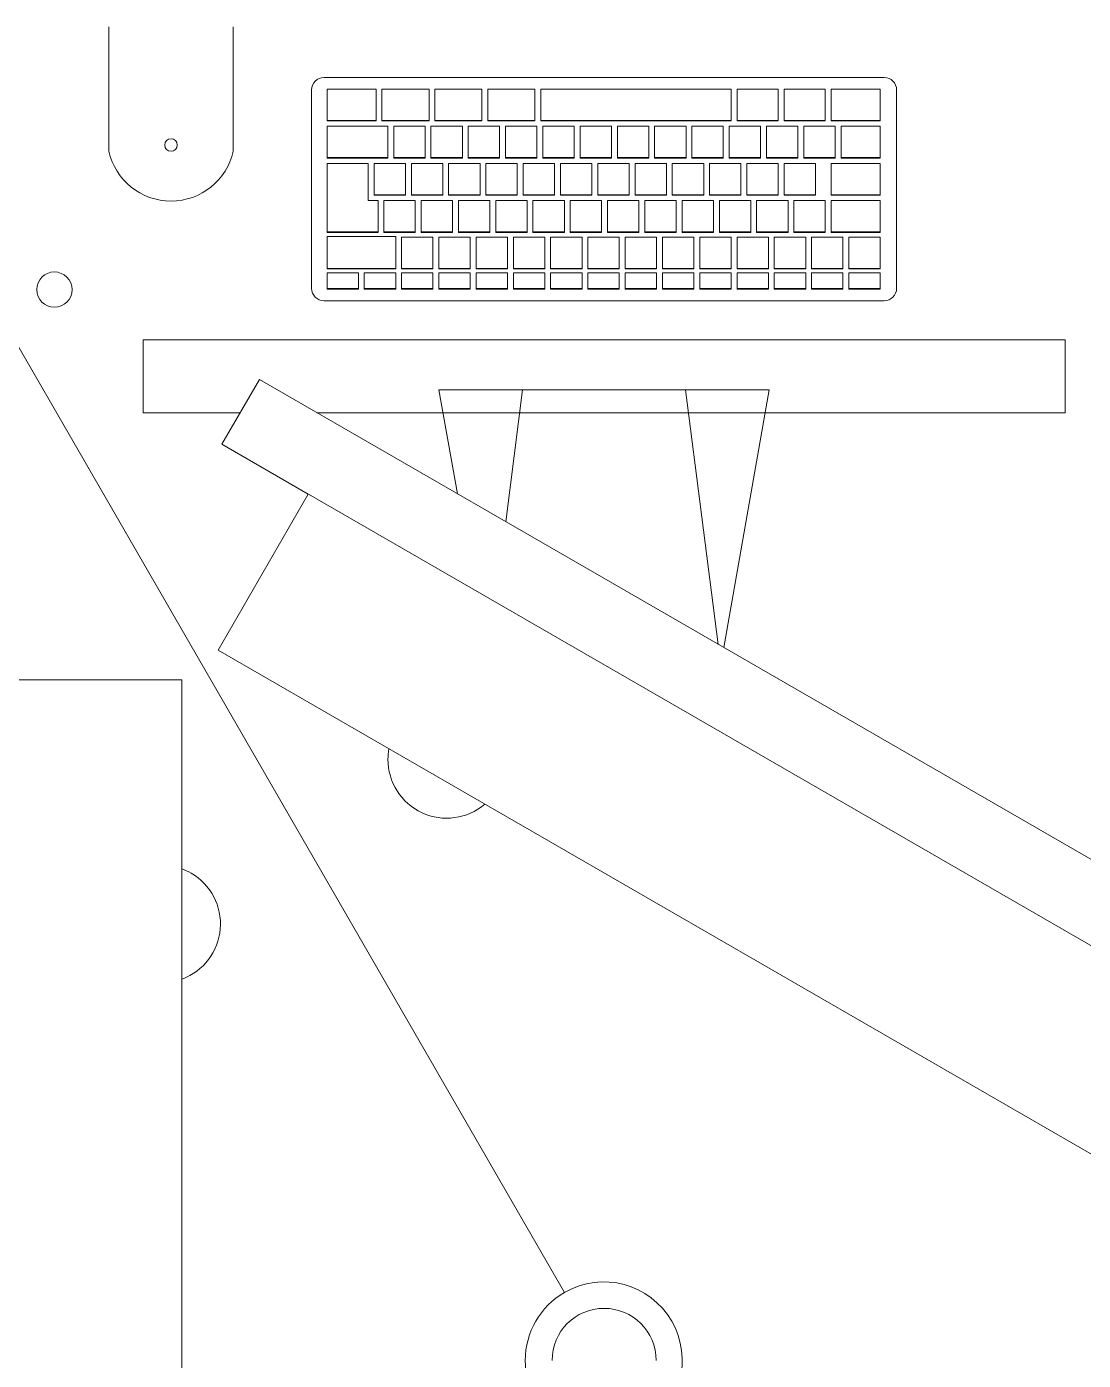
# Model space of a CAD drawing. Header units: millimetres. Extents: x 155927 to 326028, y -36033 to 97293.
# Drawn here: x 181846 to 182385, y 23762 to 24442 of the extents above; entities that cross this region are included whole.
import ezdxf

# ---------------------------------------------------------------- set-up
doc = ezdxf.new("R2010")
doc.units = ezdxf.units.MM
doc.header["$MEASUREMENT"] = 0
for name, color, linetype, lineweight in [('A-GENM', 8, 'CONTINUOUS', 9), ('E-ELEC-EQPM', 8, 'CONTINUOUS', 9), ('I-FURN', 8, 'CONTINUOUS', 9)]:
    doc.layers.add(name, color=color, linetype=linetype, lineweight=lineweight)

msp = doc.modelspace()

# ---------------------------------------------------------------- linework, layer by layer
at = {"layer": 'A-GENM'}
for p, q in [((181888.01, 24441.98), (181888.01, 24378.48)), ((181951.51, 24378.48), (181951.51, 24441.98)), ((182283.27, 24416.1), (181997.74, 24416.1)), ((181991.39, 24409.75), (181991.39, 24308.59)), ((182024.27, 24410.11), (181999.27, 24410.11)), ((181999.27, 24410.11), (181999.27, 24394.17)), ((182024.27, 24394.17), (182024.27, 24410.11)), ((182051.27, 24410.11), (182027.27, 24410.11)), ((182027.27, 24410.11), (182027.27, 24394.17)), ((182051.27, 24394.17), (182051.27, 24410.11)), ((182078.27, 24410.11), (182054.27, 24410.11)), ((182054.27, 24410.11), (182054.27, 24394.17)), ((182078.27, 24394.17), (182078.27, 24410.11)), ((182105.27, 24410.11), (182081.27, 24410.11)), ((182081.27, 24410.11), (182081.27, 24394.17)), ((182105.27, 24394.17), (182105.27, 24410.11)), ((182108.27, 24410.11), (182108.27, 24394.17)), ((182205.27, 24410.11), (182108.27, 24410.11)), ((182205.27, 24394.17), (182205.27, 24410.11)), ((182208.27, 24410.11), (182208.27, 24394.17)), ((182229.27, 24410.11), (182208.27, 24410.11)), ((182229.27, 24394.17), (182229.27, 24410.11)), ((182232.27, 24410.11), (182232.27, 24394.17)), ((182253.27, 24410.11), (182232.27, 24410.11)), ((182253.27, 24394.17), (182253.27, 24410.11)), ((182256.27, 24410.11), (182256.27, 24394.17)), ((182281.27, 24410.11), (182256.27, 24410.11)), ((182281.27, 24394.17), (182281.27, 24410.11)), ((182289.62, 24308.59), (182289.62, 24409.75)), ((181999.27, 24394.17), (182024.27, 24394.17)), ((181999.27, 24393.89), (181999.27, 24394.17)), ((182024.27, 24393.89), (181999.27, 24393.89)), ((181999.27, 24391.2), (181999.27, 24375.24)), ((182030.27, 24391.2), (181999.27, 24391.2)), ((182024.27, 24393.89), (182024.27, 24394.17)), ((182027.27, 24394.17), (182051.27, 24394.17)), ((182027.27, 24393.89), (182027.27, 24394.17)), ((182051.27, 24393.89), (182027.27, 24393.89)), ((182030.27, 24375.24), (182030.27, 24391.2)), ((182033.27, 24391.2), (182033.27, 24375.24)), ((182049.27, 24391.2), (182033.27, 24391.2)), ((182049.27, 24375.24), (182049.27, 24391.2)), ((182051.27, 24393.89), (182051.27, 24394.17)), ((182052.27, 24391.2), (182052.27, 24375.24)), ((182068.27, 24391.2), (182052.27, 24391.2)), ((182054.27, 24394.17), (182078.27, 24394.17)), ((182054.27, 24393.89), (182054.27, 24394.17)), ((182078.27, 24393.89), (182054.27, 24393.89)), ((182068.27, 24375.24), (182068.27, 24391.2)), ((182071.27, 24391.2), (182071.27, 24375.24)), ((182087.27, 24391.2), (182071.27, 24391.2)), ((182078.27, 24393.89), (182078.27, 24394.17)), ((182081.27, 24394.17), (182105.27, 24394.17)), ((182081.27, 24393.89), (182081.27, 24394.17)), ((182105.27, 24393.89), (182081.27, 24393.89)), ((182087.27, 24375.24), (182087.27, 24391.2)), ((182090.27, 24391.2), (182090.27, 24375.24)), ((182106.27, 24391.2), (182090.27, 24391.2)), ((182105.27, 24393.89), (182105.27, 24394.17)), ((182106.27, 24375.24), (182106.27, 24391.2)), ((182108.27, 24394.17), (182205.27, 24394.17)), ((182108.27, 24393.89), (182108.27, 24394.17)), ((182205.27, 24393.89), (182108.27, 24393.89)), ((182109.27, 24391.2), (182109.27, 24375.24)), ((182125.27, 24391.2), (182109.27, 24391.2)), ((182125.27, 24375.24), (182125.27, 24391.2)), ((182128.27, 24391.2), (182128.27, 24375.24)), ((182144.27, 24391.2), (182128.27, 24391.2)), ((182144.27, 24375.24), (182144.27, 24391.2)), ((182147.27, 24391.2), (182147.27, 24375.24)), ((182163.27, 24391.2), (182147.27, 24391.2)), ((182163.27, 24375.24), (182163.27, 24391.2)), ((182166.27, 24391.2), (182166.27, 24375.24)), ((182182.27, 24391.2), (182166.27, 24391.2)), ((182182.27, 24375.24), (182182.27, 24391.2)), ((182185.27, 24391.2), (182185.27, 24375.24)), ((182201.27, 24391.2), (182185.27, 24391.2)), ((182201.27, 24375.24), (182201.27, 24391.2)), ((182204.27, 24391.2), (182204.27, 24375.24)), ((182220.27, 24391.2), (182204.27, 24391.2)), ((182205.27, 24393.89), (182205.27, 24394.17)), ((182208.27, 24394.17), (182229.27, 24394.17)), ((182208.27, 24393.89), (182208.27, 24394.17)), ((182229.27, 24393.89), (182208.27, 24393.89)), ((182220.27, 24375.24), (182220.27, 24391.2)), ((182223.27, 24391.2), (182223.27, 24375.24)), ((182239.27, 24391.2), (182223.27, 24391.2)), ((182229.27, 24393.89), (182229.27, 24394.17)), ((182232.27, 24394.17), (182253.27, 24394.17)), ((182232.27, 24393.89), (182232.27, 24394.17)), ((182253.27, 24393.89), (182232.27, 24393.89)), ((182239.27, 24375.24), (182239.27, 24391.2)), ((182242.27, 24391.2), (182242.27, 24375.24)), ((182258.27, 24391.2), (182242.27, 24391.2)), ((182253.27, 24393.89), (182253.27, 24394.17)), ((182256.27, 24394.17), (182281.27, 24394.17)), ((182256.27, 24393.89), (182256.27, 24394.17)), ((182281.27, 24393.89), (182256.27, 24393.89)), ((182258.27, 24375.24), (182258.27, 24391.2)), ((182261.27, 24391.18), (182261.27, 24375.24)), ((182281.27, 24391.18), (182261.27, 24391.18)), ((182281.27, 24393.89), (182281.27, 24394.17)), ((182281.27, 24375.24), (182281.27, 24391.18)), ((181999.27, 24375.24), (182030.27, 24375.24)), ((181999.27, 24374.97), (181999.27, 24375.24)), ((182030.27, 24374.97), (181999.27, 24374.97)), ((182020.27, 24372.28), (181999.27, 24372.28)), ((181999.27, 24372.28), (181999.27, 24337.39)), ((182020.27, 24353.35), (182020.27, 24372.28)), ((182023.27, 24372.28), (182023.27, 24356.32)), ((182039.27, 24372.28), (182023.27, 24372.28)), ((182030.27, 24374.97), (182030.27, 24375.24)), ((182033.27, 24375.24), (182049.27, 24375.24)), ((182033.27, 24374.97), (182033.27, 24375.24)), ((182049.27, 24374.97), (182033.27, 24374.97)), ((182039.27, 24356.32), (182039.27, 24372.28)), ((182042.27, 24372.28), (182042.27, 24356.32)), ((182058.27, 24372.28), (182042.27, 24372.28)), ((182049.27, 24374.97), (182049.27, 24375.24)), ((182052.27, 24375.24), (182068.27, 24375.24)), ((182052.27, 24374.97), (182052.27, 24375.24)), ((182068.27, 24374.97), (182052.27, 24374.97)), ((182058.27, 24356.32), (182058.27, 24372.28)), ((182061.27, 24372.28), (182061.27, 24356.32)), ((182077.27, 24372.28), (182061.27, 24372.28)), ((182068.27, 24374.97), (182068.27, 24375.24)), ((182071.27, 24375.24), (182087.27, 24375.24)), ((182071.27, 24374.97), (182071.27, 24375.24)), ((182087.27, 24374.97), (182071.27, 24374.97)), ((182077.27, 24356.32), (182077.27, 24372.28)), ((182080.27, 24372.28), (182080.27, 24356.32)), ((182096.27, 24372.28), (182080.27, 24372.28)), ((182087.27, 24374.97), (182087.27, 24375.24)), ((182090.27, 24375.24), (182106.27, 24375.24)), ((182090.27, 24374.97), (182090.27, 24375.24)), ((182106.27, 24374.97), (182090.27, 24374.97)), ((182096.27, 24356.32), (182096.27, 24372.28)), ((182099.27, 24372.28), (182099.27, 24356.32)), ((182115.27, 24372.28), (182099.27, 24372.28)), ((182106.27, 24374.97), (182106.27, 24375.24)), ((182109.27, 24375.24), (182125.27, 24375.24)), ((182109.27, 24374.97), (182109.27, 24375.24)), ((182125.27, 24374.97), (182109.27, 24374.97)), ((182115.27, 24356.32), (182115.27, 24372.28)), ((182118.27, 24372.28), (182118.27, 24356.32)), ((182134.27, 24372.28), (182118.27, 24372.28)), ((182125.27, 24374.97), (182125.27, 24375.24)), ((182128.27, 24375.24), (182144.27, 24375.24)), ((182128.27, 24374.97), (182128.27, 24375.24)), ((182144.27, 24374.97), (182128.27, 24374.97)), ((182134.27, 24356.32), (182134.27, 24372.28)), ((182137.27, 24372.28), (182137.27, 24356.32)), ((182153.27, 24372.28), (182137.27, 24372.28)), ((182144.27, 24374.97), (182144.27, 24375.24)), ((182147.27, 24375.24), (182163.27, 24375.24)), ((182147.27, 24374.97), (182147.27, 24375.24)), ((182163.27, 24374.97), (182147.27, 24374.97)), ((182153.27, 24356.32), (182153.27, 24372.28)), ((182156.27, 24372.28), (182156.27, 24356.32)), ((182172.27, 24372.28), (182156.27, 24372.28)), ((182163.27, 24374.97), (182163.27, 24375.24)), ((182166.27, 24375.24), (182182.27, 24375.24)), ((182166.27, 24374.97), (182166.27, 24375.24)), ((182182.27, 24374.97), (182166.27, 24374.97)), ((182172.27, 24356.32), (182172.27, 24372.28)), ((182175.27, 24372.28), (182175.27, 24356.32)), ((182191.27, 24372.28), (182175.27, 24372.28)), ((182182.27, 24374.97), (182182.27, 24375.24)), ((182185.27, 24375.24), (182201.27, 24375.24)), ((182185.27, 24374.97), (182185.27, 24375.24)), ((182201.27, 24374.97), (182185.27, 24374.97)), ((182191.27, 24356.32), (182191.27, 24372.28)), ((182194.27, 24372.28), (182194.27, 24356.32)), ((182210.27, 24372.28), (182194.27, 24372.28)), ((182201.27, 24374.97), (182201.27, 24375.24)), ((182204.27, 24375.24), (182220.27, 24375.24)), ((182204.27, 24374.97), (182204.27, 24375.24)), ((182220.27, 24374.97), (182204.27, 24374.97)), ((182210.27, 24356.32), (182210.27, 24372.28)), ((182213.27, 24372.28), (182213.27, 24356.32)), ((182229.27, 24372.28), (182213.27, 24372.28)), ((182220.27, 24374.97), (182220.27, 24375.24)), ((182223.27, 24375.24), (182239.27, 24375.24)), ((182223.27, 24374.97), (182223.27, 24375.24)), ((182239.27, 24374.97), (182223.27, 24374.97)), ((182229.27, 24356.32), (182229.27, 24372.28)), ((182232.27, 24372.28), (182232.27, 24356.32)), ((182248.27, 24372.28), (182232.27, 24372.28)), ((182239.27, 24374.97), (182239.27, 24375.24)), ((182242.27, 24375.24), (182258.27, 24375.24)), ((182242.27, 24374.97), (182242.27, 24375.24)), ((182258.27, 24374.97), (182242.27, 24374.97)), ((182248.27, 24356.32), (182248.27, 24372.28)), ((182256.27, 24372.26), (182256.27, 24356.32)), ((182281.27, 24372.26), (182256.27, 24372.26)), ((182258.27, 24374.97), (182258.27, 24375.24)), ((182261.27, 24375.24), (182281.27, 24375.24)), ((182261.27, 24374.97), (182261.27, 24375.24)), ((182281.27, 24374.97), (182261.27, 24374.97)), ((182281.27, 24374.97), (182281.27, 24375.24)), ((182281.27, 24356.32), (182281.27, 24372.26)), ((182025.27, 24353.35), (182020.27, 24353.35)), ((182023.27, 24356.32), (182039.27, 24356.32)), ((182023.27, 24356.04), (182023.27, 24356.32)), ((182039.27, 24356.04), (182023.27, 24356.04)), ((182025.27, 24337.39), (182025.27, 24353.35)), ((182028.27, 24353.35), (182028.27, 24337.39)), ((182044.27, 24353.35), (182028.27, 24353.35)), ((182039.27, 24356.04), (182039.27, 24356.32)), ((182042.27, 24356.32), (182058.27, 24356.32)), ((182042.27, 24356.04), (182042.27, 24356.32)), ((182058.27, 24356.04), (182042.27, 24356.04)), ((182044.27, 24337.39), (182044.27, 24353.35)), ((182047.27, 24353.35), (182047.27, 24337.39)), ((182063.27, 24353.35), (182047.27, 24353.35)), ((182058.27, 24356.04), (182058.27, 24356.32)), ((182061.27, 24356.32), (182077.27, 24356.32)), ((182061.27, 24356.04), (182061.27, 24356.32)), ((182077.27, 24356.04), (182061.27, 24356.04)), ((182063.27, 24337.39), (182063.27, 24353.35)), ((182066.27, 24353.35), (182066.27, 24337.39)), ((182082.27, 24353.35), (182066.27, 24353.35)), ((182077.27, 24356.04), (182077.27, 24356.32)), ((182080.27, 24356.32), (182096.27, 24356.32)), ((182080.27, 24356.04), (182080.27, 24356.32)), ((182096.27, 24356.04), (182080.27, 24356.04)), ((182082.27, 24337.39), (182082.27, 24353.35)), ((182085.27, 24353.35), (182085.27, 24337.39)), ((182101.27, 24353.35), (182085.27, 24353.35)), ((182096.27, 24356.04), (182096.27, 24356.32)), ((182099.27, 24356.32), (182115.27, 24356.32)), ((182099.27, 24356.04), (182099.27, 24356.32)), ((182115.27, 24356.04), (182099.27, 24356.04)), ((182101.27, 24337.39), (182101.27, 24353.35)), ((182104.27, 24353.35), (182104.27, 24337.39)), ((182120.27, 24353.35), (182104.27, 24353.35)), ((182115.27, 24356.04), (182115.27, 24356.32)), ((182118.27, 24356.32), (182134.27, 24356.32)), ((182118.27, 24356.04), (182118.27, 24356.32)), ((182134.27, 24356.04), (182118.27, 24356.04)), ((182120.27, 24337.39), (182120.27, 24353.35)), ((182123.27, 24353.35), (182123.27, 24337.39)), ((182139.27, 24353.35), (182123.27, 24353.35)), ((182134.27, 24356.04), (182134.27, 24356.32)), ((182137.27, 24356.32), (182153.27, 24356.32)), ((182137.27, 24356.04), (182137.27, 24356.32)), ((182153.27, 24356.04), (182137.27, 24356.04)), ((182139.27, 24337.39), (182139.27, 24353.35)), ((182142.27, 24353.35), (182142.27, 24337.39)), ((182158.27, 24353.35), (182142.27, 24353.35)), ((182153.27, 24356.04), (182153.27, 24356.32)), ((182156.27, 24356.32), (182172.27, 24356.32)), ((182156.27, 24356.04), (182156.27, 24356.32)), ((182172.27, 24356.04), (182156.27, 24356.04)), ((182158.27, 24337.39), (182158.27, 24353.35)), ((182161.27, 24353.35), (182161.27, 24337.39)), ((182177.27, 24353.35), (182161.27, 24353.35)), ((182172.27, 24356.04), (182172.27, 24356.32)), ((182175.27, 24356.32), (182191.27, 24356.32)), ((182175.27, 24356.04), (182175.27, 24356.32)), ((182191.27, 24356.04), (182175.27, 24356.04)), ((182177.27, 24337.39), (182177.27, 24353.35)), ((182180.27, 24353.35), (182180.27, 24337.39)), ((182196.27, 24353.35), (182180.27, 24353.35)), ((182191.27, 24356.04), (182191.27, 24356.32)), ((182194.27, 24356.32), (182210.27, 24356.32)), ((182194.27, 24356.04), (182194.27, 24356.32)), ((182210.27, 24356.04), (182194.27, 24356.04)), ((182196.27, 24337.39), (182196.27, 24353.35)), ((182199.27, 24353.35), (182199.27, 24337.39)), ((182215.27, 24353.35), (182199.27, 24353.35)), ((182210.27, 24356.04), (182210.27, 24356.32)), ((182213.27, 24356.32), (182229.27, 24356.32)), ((182213.27, 24356.04), (182213.27, 24356.32)), ((182229.27, 24356.04), (182213.27, 24356.04)), ((182215.27, 24337.39), (182215.27, 24353.35)), ((182218.27, 24353.35), (182218.27, 24337.39)), ((182234.27, 24353.35), (182218.27, 24353.35)), ((182229.27, 24356.04), (182229.27, 24356.32)), ((182232.27, 24356.32), (182248.27, 24356.32)), ((182232.27, 24356.04), (182232.27, 24356.32)), ((182248.27, 24356.04), (182232.27, 24356.04)), ((182234.27, 24337.39), (182234.27, 24353.35)), ((182237.27, 24353.35), (182237.27, 24337.39)), ((182253.27, 24353.35), (182237.27, 24353.35)), ((182248.27, 24356.04), (182248.27, 24356.32)), ((182253.27, 24337.39), (182253.27, 24353.35)), ((182256.27, 24356.32), (182281.27, 24356.32)), ((182256.27, 24356.04), (182256.27, 24356.32)), ((182281.27, 24356.04), (182256.27, 24356.04)), ((182256.27, 24353.33), (182256.27, 24337.39)), ((182281.27, 24353.33), (182256.27, 24353.33)), ((182281.27, 24356.04), (182281.27, 24356.32)), ((182281.27, 24337.39), (182281.27, 24353.33)), ((181999.27, 24337.39), (182025.27, 24337.39)), ((181999.27, 24337.11), (181999.27, 24337.39)), ((182025.27, 24337.11), (181999.27, 24337.11)), ((182025.27, 24337.11), (182025.27, 24337.39)), ((182028.27, 24337.39), (182044.27, 24337.39)), ((182028.27, 24337.11), (182028.27, 24337.39)), ((182044.27, 24337.11), (182028.27, 24337.11)), ((182044.27, 24337.11), (182044.27, 24337.39)), ((182047.27, 24337.39), (182063.27, 24337.39)), ((182047.27, 24337.11), (182047.27, 24337.39)), ((182063.27, 24337.11), (182047.27, 24337.11)), ((182063.27, 24337.11), (182063.27, 24337.39)), ((182066.27, 24337.39), (182082.27, 24337.39)), ((182066.27, 24337.11), (182066.27, 24337.39)), ((182082.27, 24337.11), (182066.27, 24337.11)), ((182082.27, 24337.11), (182082.27, 24337.39)), ((182085.27, 24337.39), (182101.27, 24337.39)), ((182085.27, 24337.11), (182085.27, 24337.39)), ((182101.27, 24337.11), (182085.27, 24337.11)), ((182101.27, 24337.11), (182101.27, 24337.39)), ((182104.27, 24337.39), (182120.27, 24337.39)), ((182104.27, 24337.11), (182104.27, 24337.39)), ((182120.27, 24337.11), (182104.27, 24337.11)), ((182120.27, 24337.11), (182120.27, 24337.39)), ((182123.27, 24337.39), (182139.27, 24337.39)), ((182123.27, 24337.11), (182123.27, 24337.39)), ((182139.27, 24337.11), (182123.27, 24337.11)), ((182139.27, 24337.11), (182139.27, 24337.39)), ((182142.27, 24337.39), (182158.27, 24337.39)), ((182142.27, 24337.11), (182142.27, 24337.39)), ((182158.27, 24337.11), (182142.27, 24337.11)), ((182158.27, 24337.11), (182158.27, 24337.39)), ((182161.27, 24337.39), (182177.27, 24337.39)), ((182161.27, 24337.11), (182161.27, 24337.39)), ((182177.27, 24337.11), (182161.27, 24337.11)), ((182177.27, 24337.11), (182177.27, 24337.39)), ((182180.27, 24337.39), (182196.27, 24337.39)), ((182180.27, 24337.11), (182180.27, 24337.39)), ((182196.27, 24337.11), (182180.27, 24337.11)), ((182196.27, 24337.11), (182196.27, 24337.39)), ((182199.27, 24337.39), (182215.27, 24337.39)), ((182199.27, 24337.11), (182199.27, 24337.39)), ((182215.27, 24337.11), (182199.27, 24337.11)), ((182215.27, 24337.11), (182215.27, 24337.39)), ((182218.27, 24337.39), (182234.27, 24337.39)), ((182218.27, 24337.11), (182218.27, 24337.39)), ((182234.27, 24337.11), (182218.27, 24337.11)), ((182234.27, 24337.11), (182234.27, 24337.39)), ((182237.27, 24337.39), (182253.27, 24337.39)), ((182237.27, 24337.11), (182237.27, 24337.39)), ((182253.27, 24337.11), (182237.27, 24337.11)), ((182253.27, 24337.11), (182253.27, 24337.39)), ((182256.27, 24337.39), (182281.27, 24337.39)), ((182256.27, 24337.11), (182256.27, 24337.39)), ((182281.27, 24337.11), (182256.27, 24337.11)), ((182281.27, 24337.11), (182281.27, 24337.39)), ((182034.27, 24334.98), (181999.27, 24334.98)), ((181999.27, 24334.98), (181999.27, 24318.74)), ((182034.27, 24318.74), (182034.27, 24334.98)), ((182037.27, 24334.7), (182037.27, 24318.74)), ((182053.27, 24334.7), (182037.27, 24334.7)), ((182053.27, 24318.74), (182053.27, 24334.7)), ((182056.27, 24334.7), (182056.27, 24318.74)), ((182072.27, 24334.7), (182056.27, 24334.7)), ((182072.27, 24318.74), (182072.27, 24334.7)), ((182075.27, 24334.7), (182075.27, 24318.74)), ((182091.27, 24334.7), (182075.27, 24334.7)), ((182091.27, 24318.74), (182091.27, 24334.7)), ((182094.27, 24334.7), (182094.27, 24318.74)), ((182110.27, 24334.7), (182094.27, 24334.7)), ((182110.27, 24318.74), (182110.27, 24334.7)), ((182113.27, 24334.7), (182113.27, 24318.74)), ((182129.27, 24334.7), (182113.27, 24334.7)), ((182129.27, 24318.74), (182129.27, 24334.7)), ((182132.27, 24334.7), (182132.27, 24318.74)), ((182148.27, 24334.7), (182132.27, 24334.7)), ((182148.27, 24318.74), (182148.27, 24334.7)), ((182151.27, 24334.7), (182151.27, 24318.74)), ((182167.27, 24334.7), (182151.27, 24334.7)), ((182167.27, 24318.74), (182167.27, 24334.7)), ((182170.27, 24334.7), (182170.27, 24318.74)), ((182186.27, 24334.7), (182170.27, 24334.7)), ((182186.27, 24318.74), (182186.27, 24334.7)), ((182189.27, 24334.7), (182189.27, 24318.74)), ((182205.27, 24334.7), (182189.27, 24334.7)), ((182205.27, 24318.74), (182205.27, 24334.7)), ((182208.27, 24334.7), (182208.27, 24318.74)), ((182224.27, 24334.7), (182208.27, 24334.7)), ((182224.27, 24318.74), (182224.27, 24334.7)), ((182227.27, 24334.7), (182227.27, 24318.74)), ((182243.27, 24334.7), (182227.27, 24334.7)), ((182243.27, 24318.74), (182243.27, 24334.7)), ((182246.27, 24334.7), (182246.27, 24318.74)), ((182262.27, 24334.7), (182246.27, 24334.7)), ((182262.27, 24318.74), (182262.27, 24334.7)), ((182265.27, 24334.7), (182265.27, 24318.74)), ((182281.27, 24334.7), (182265.27, 24334.7)), ((182281.27, 24318.74), (182281.27, 24334.7)), ((181999.27, 24318.74), (182034.27, 24318.74)), ((181999.27, 24318.46), (181999.27, 24318.74)), ((182034.27, 24318.46), (181999.27, 24318.46)), ((181999.27, 24316.48), (181999.27, 24308.5)), ((182015.27, 24316.48), (181999.27, 24316.48)), ((182015.27, 24308.5), (182015.27, 24316.48)), ((182018.27, 24316.48), (182018.27, 24308.5)), ((182034.27, 24316.48), (182018.27, 24316.48)), ((182034.27, 24318.46), (182034.27, 24318.74)), ((182034.27, 24308.5), (182034.27, 24316.48)), ((182037.27, 24318.74), (182053.27, 24318.74)), ((182037.27, 24318.46), (182037.27, 24318.74)), ((182053.27, 24318.46), (182037.27, 24318.46)), ((182037.27, 24316.48), (182037.27, 24308.5)), ((182053.27, 24316.48), (182037.27, 24316.48)), ((182053.27, 24318.46), (182053.27, 24318.74)), ((182053.27, 24308.5), (182053.27, 24316.48)), ((182056.27, 24318.74), (182072.27, 24318.74)), ((182056.27, 24318.46), (182056.27, 24318.74)), ((182072.27, 24318.46), (182056.27, 24318.46)), ((182056.27, 24316.48), (182056.27, 24308.5)), ((182072.27, 24316.48), (182056.27, 24316.48)), ((182072.27, 24318.46), (182072.27, 24318.74)), ((182072.27, 24308.5), (182072.27, 24316.48)), ((182075.27, 24318.74), (182091.27, 24318.74)), ((182075.27, 24318.46), (182075.27, 24318.74)), ((182091.27, 24318.46), (182075.27, 24318.46)), ((182075.27, 24316.48), (182075.27, 24308.5)), ((182091.27, 24316.48), (182075.27, 24316.48)), ((182091.27, 24318.46), (182091.27, 24318.74)), ((182091.27, 24308.5), (182091.27, 24316.48)), ((182094.27, 24318.74), (182110.27, 24318.74)), ((182094.27, 24318.46), (182094.27, 24318.74)), ((182110.27, 24318.46), (182094.27, 24318.46)), ((182094.27, 24316.48), (182094.27, 24308.5)), ((182110.27, 24316.48), (182094.27, 24316.48)), ((182110.27, 24318.46), (182110.27, 24318.74)), ((182110.27, 24308.5), (182110.27, 24316.48)), ((182113.27, 24318.74), (182129.27, 24318.74)), ((182113.27, 24318.46), (182113.27, 24318.74)), ((182129.27, 24318.46), (182113.27, 24318.46)), ((182113.27, 24316.48), (182113.27, 24308.5)), ((182129.27, 24316.48), (182113.27, 24316.48)), ((182129.27, 24318.46), (182129.27, 24318.74)), ((182129.27, 24308.5), (182129.27, 24316.48)), ((182132.27, 24318.74), (182148.27, 24318.74)), ((182132.27, 24318.46), (182132.27, 24318.74)), ((182148.27, 24318.46), (182132.27, 24318.46)), ((182132.27, 24316.48), (182132.27, 24308.5)), ((182148.27, 24316.48), (182132.27, 24316.48)), ((182148.27, 24318.46), (182148.27, 24318.74)), ((182148.27, 24308.5), (182148.27, 24316.48)), ((182151.27, 24318.74), (182167.27, 24318.74)), ((182151.27, 24318.46), (182151.27, 24318.74)), ((182167.27, 24318.46), (182151.27, 24318.46)), ((182151.27, 24316.48), (182151.27, 24308.5)), ((182167.27, 24316.48), (182151.27, 24316.48)), ((182167.27, 24318.46), (182167.27, 24318.74)), ((182167.27, 24308.5), (182167.27, 24316.48)), ((182170.27, 24318.74), (182186.27, 24318.74)), ((182170.27, 24318.46), (182170.27, 24318.74)), ((182186.27, 24318.46), (182170.27, 24318.46)), ((182170.27, 24316.48), (182170.27, 24308.5)), ((182186.27, 24316.48), (182170.27, 24316.48)), ((182186.27, 24318.46), (182186.27, 24318.74)), ((182186.27, 24308.5), (182186.27, 24316.48)), ((182189.27, 24318.74), (182205.27, 24318.74)), ((182189.27, 24318.46), (182189.27, 24318.74)), ((182205.27, 24318.46), (182189.27, 24318.46)), ((182189.27, 24316.48), (182189.27, 24308.5)), ((182205.27, 24316.48), (182189.27, 24316.48)), ((182205.27, 24318.46), (182205.27, 24318.74)), ((182205.27, 24308.5), (182205.27, 24316.48)), ((182208.27, 24318.74), (182224.27, 24318.74)), ((182208.27, 24318.46), (182208.27, 24318.74)), ((182224.27, 24318.46), (182208.27, 24318.46)), ((182208.27, 24316.48), (182208.27, 24308.5)), ((182224.27, 24316.48), (182208.27, 24316.48)), ((182224.27, 24318.46), (182224.27, 24318.74)), ((182224.27, 24308.5), (182224.27, 24316.48)), ((182227.27, 24318.74), (182243.27, 24318.74)), ((182227.27, 24318.46), (182227.27, 24318.74)), ((182243.27, 24318.46), (182227.27, 24318.46)), ((182227.27, 24316.48), (182227.27, 24308.5)), ((182243.27, 24316.48), (182227.27, 24316.48)), ((182243.27, 24318.46), (182243.27, 24318.74)), ((182243.27, 24308.5), (182243.27, 24316.48)), ((182246.27, 24318.74), (182262.27, 24318.74)), ((182246.27, 24318.46), (182246.27, 24318.74)), ((182262.27, 24318.46), (182246.27, 24318.46)), ((182246.27, 24316.48), (182246.27, 24308.5)), ((182262.27, 24316.48), (182246.27, 24316.48)), ((182262.27, 24318.46), (182262.27, 24318.74)), ((182262.27, 24308.5), (182262.27, 24316.48)), ((182265.27, 24318.74), (182281.27, 24318.74)), ((182265.27, 24318.46), (182265.27, 24318.74)), ((182281.27, 24318.46), (182265.27, 24318.46)), ((182265.27, 24316.48), (182265.27, 24308.5)), ((182281.27, 24316.48), (182265.27, 24316.48)), ((182281.27, 24318.46), (182281.27, 24318.74)), ((182281.27, 24308.5), (182281.27, 24316.48)), ((181997.74, 24302.24), (182283.27, 24302.24)), ((181999.27, 24308.5), (182015.27, 24308.5)), ((181999.27, 24308.22), (181999.27, 24308.5)), ((182015.27, 24308.22), (181999.27, 24308.22)), ((182015.27, 24308.22), (182015.27, 24308.5)), ((182018.27, 24308.5), (182034.27, 24308.5)), ((182018.27, 24308.22), (182018.27, 24308.5)), ((182034.27, 24308.22), (182018.27, 24308.22)), ((182034.27, 24308.22), (182034.27, 24308.5)), ((182037.27, 24308.5), (182053.27, 24308.5)), ((182037.27, 24308.22), (182037.27, 24308.5)), ((182053.27, 24308.22), (182037.27, 24308.22)), ((182053.27, 24308.22), (182053.27, 24308.5)), ((182056.27, 24308.5), (182072.27, 24308.5)), ((182056.27, 24308.22), (182056.27, 24308.5)), ((182072.27, 24308.22), (182056.27, 24308.22)), ((182072.27, 24308.22), (182072.27, 24308.5)), ((182075.27, 24308.5), (182091.27, 24308.5)), ((182075.27, 24308.22), (182075.27, 24308.5)), ((182091.27, 24308.22), (182075.27, 24308.22)), ((182091.27, 24308.22), (182091.27, 24308.5)), ((182094.27, 24308.5), (182110.27, 24308.5)), ((182094.27, 24308.22), (182094.27, 24308.5)), ((182110.27, 24308.22), (182094.27, 24308.22)), ((182110.27, 24308.22), (182110.27, 24308.5)), ((182113.27, 24308.5), (182129.27, 24308.5)), ((182113.27, 24308.22), (182113.27, 24308.5)), ((182129.27, 24308.22), (182113.27, 24308.22)), ((182129.27, 24308.22), (182129.27, 24308.5)), ((182132.27, 24308.5), (182148.27, 24308.5)), ((182132.27, 24308.22), (182132.27, 24308.5)), ((182148.27, 24308.22), (182132.27, 24308.22)), ((182148.27, 24308.22), (182148.27, 24308.5)), ((182151.27, 24308.5), (182167.27, 24308.5)), ((182151.27, 24308.22), (182151.27, 24308.5)), ((182167.27, 24308.22), (182151.27, 24308.22)), ((182167.27, 24308.22), (182167.27, 24308.5)), ((182170.27, 24308.5), (182186.27, 24308.5)), ((182170.27, 24308.22), (182170.27, 24308.5)), ((182186.27, 24308.22), (182170.27, 24308.22)), ((182186.27, 24308.22), (182186.27, 24308.5)), ((182189.27, 24308.5), (182205.27, 24308.5)), ((182189.27, 24308.22), (182189.27, 24308.5)), ((182205.27, 24308.22), (182189.27, 24308.22)), ((182205.27, 24308.22), (182205.27, 24308.5)), ((182208.27, 24308.5), (182224.27, 24308.5)), ((182208.27, 24308.22), (182208.27, 24308.5)), ((182224.27, 24308.22), (182208.27, 24308.22)), ((182224.27, 24308.22), (182224.27, 24308.5)), ((182227.27, 24308.5), (182243.27, 24308.5)), ((182227.27, 24308.22), (182227.27, 24308.5)), ((182243.27, 24308.22), (182227.27, 24308.22)), ((182243.27, 24308.22), (182243.27, 24308.5)), ((182246.27, 24308.5), (182262.27, 24308.5)), ((182246.27, 24308.22), (182246.27, 24308.5)), ((182262.27, 24308.22), (182246.27, 24308.22)), ((182262.27, 24308.22), (182262.27, 24308.5)), ((182265.27, 24308.5), (182281.27, 24308.5)), ((182265.27, 24308.22), (182265.27, 24308.5)), ((182281.27, 24308.22), (182265.27, 24308.22)), ((182281.27, 24308.22), (182281.27, 24308.5))]:
    msp.add_line(p, q, dxfattribs=at)
for centre, radius, start, end in [((181997.74, 24409.75), 6.35, 90, 180), ((182283.27, 24409.75), 6.35, 0, 90), ((181919.76, 24381.63), 3.16, 0, 180), ((181919.76, 24385.62), 32.54, 192.68038, 347.31962), ((181919.76, 24381.63), 3.16, 180, 0), ((181997.74, 24308.59), 6.35, 180, 270), ((182283.27, 24308.59), 6.35, 270, 0)]:
    msp.add_arc(centre, radius, start, end, dxfattribs=at)
at = {"layer": 'E-ELEC-EQPM'}
for p, q in [((181945.73, 24229.09), (181964.78, 24262.09)), ((181945.73, 24229.09), (181964.78, 24262.09)), ((181964.78, 24262.09), (182657.6, 23862.09)), ((181964.78, 24262.09), (182657.6, 23862.09)), ((181989.72, 24203.69), (181945.73, 24229.09)), ((182638.55, 23829.09), (181945.73, 24229.09)), ((181943.77, 24124.1), (181989.72, 24203.69)), ((181943.77, 24124.1), (181989.72, 24203.69)), ((182548.6, 23774.9), (181943.77, 24124.1)), ((182548.6, 23774.9), (181943.77, 24124.1)), ((181833.38, 24108.95), (181925.28, 24108.95)), ((181833.38, 24108.95), (181925.28, 24108.95)), ((181925.28, 24108.95), (181925.28, 23410.55)), ((181925.28, 24108.95), (181925.28, 23410.55))]:
    msp.add_line(p, q, dxfattribs=at)
at = {"layer": 'I-FURN'}
for p, q in [((182120.33, 23796.64), (181565.31, 24757.92)), ((181565.31, 24757.92), (182120.33, 23796.64)), ((181905.56, 24245.15), (181905.56, 24282.24)), ((182375.46, 24282.24), (181905.56, 24282.24)), ((182375.46, 24245.15), (182375.46, 24282.24)), ((182056.35, 24256.84), (182224.66, 24256.84)), ((182065.72, 24203.81), (182056.35, 24256.84)), ((182098.94, 24256.84), (182090.34, 24189.59)), ((182182.08, 24256.84), (182198.67, 24127.04)), ((182224.66, 24256.84), (182201.49, 24125.42)), ((181905.56, 24245.15), (181955, 24245.15)), ((181994.11, 24245.15), (182375.46, 24245.15))]:
    msp.add_line(p, q, dxfattribs=at)
for centre, radius, start, end in [((181860.32, 24307.92), 9, 0, 180), ((181860.32, 24307.92), 9, 180, 0), ((182060.33, 24068.43), 30, 169.77024, 180), ((182060.33, 24068.43), 30, 180, 310.22976), ((181914.95, 23984.49), 30, 60.00282, 69.69206), ((181914.95, 23984.49), 30, 290.30789, 60.00282), ((182140.34, 23762), 40, 300.00141, 120.00141), ((182140.34, 23762), 40, 120.00141, 300.00141), ((182140.51, 23761.99), 26.51, 0, 180)]:
    msp.add_arc(centre, radius, start, end, dxfattribs=at)

doc.saveas('drawing.dxf')
